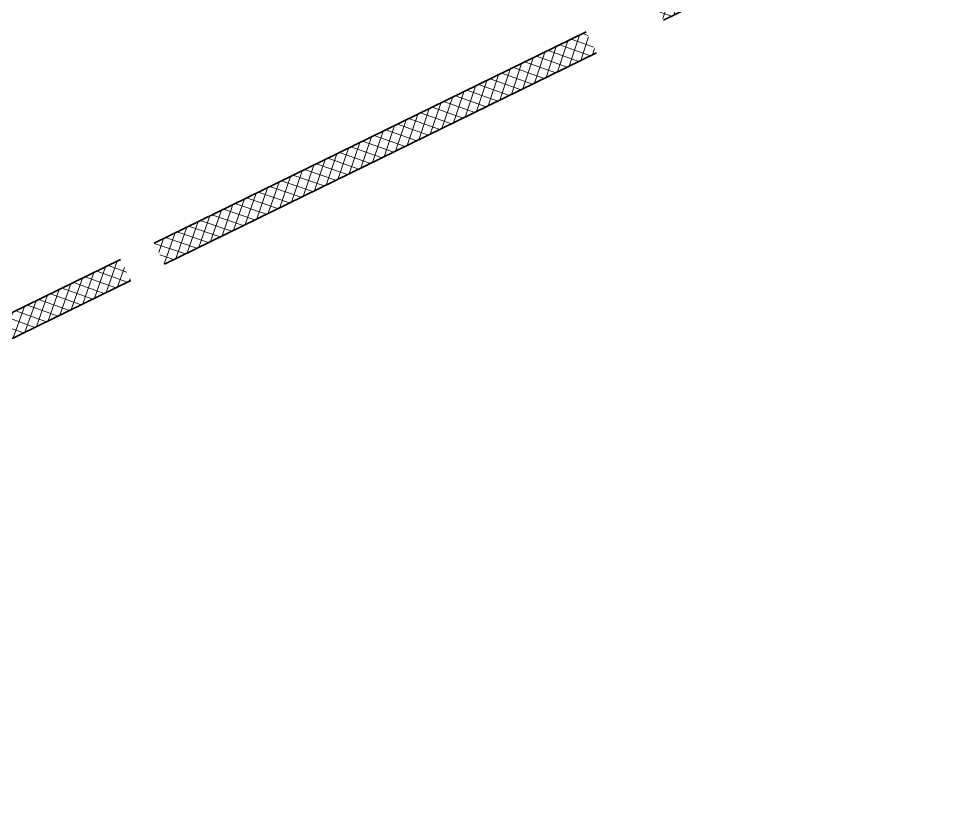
# Model space of a CAD drawing. Header units: metres. Extents: x 7511783 to 7512372, y 4692307 to 4692611.
# Drawn here: x 7511997.22 to 7512007.1, y 4692579.33 to 4692587.85 of the extents above; entities that cross this region are included whole.
import ezdxf

# ---------------------------------------------------------------- set-up
doc = ezdxf.new("R2010")
doc.units = ezdxf.units.M
for name, color, linetype, lineweight in [('A - Muret', 7, 'Continuous', 0), ('A - Muret_Pen_No__101', 252, 'Continuous', 0), ('A - Muret_Pen_No__7', 7, 'Continuous', 0)]:
    doc.layers.add(name, color=color, linetype=linetype, lineweight=lineweight)
pattern_1 = [(44.99999999999999, (0, 0), (-68.94290863686237, 68.94290863686243), []), (135.0000000000002, (0, 0), (68.94290863686219, 68.94290863686261), [])]

# ---------------------------------------------------------------- blocks, each defined once
blk = doc.blocks.new('Wall_3', base_point=(27550, 2.775557561562891e-14))
at = {"layer": 'A - Muret_Pen_No__101', "linetype": 'Continuous', "lineweight": 13}
h = blk.add_hatch(dxfattribs=at)
h.set_pattern_fill('CONCRETE_BLOCK', color=252, style=0, pattern_type=2)
h.set_pattern_definition(pattern_1)
h.paths.add_polyline_path([(31799.99993070954, -2.887321820521649e-05), (28500.0000105886, -2.887321820521649e-05), (28500.0000105886, -250.0000583249526), (31799.99993070954, -250.0000583249526)])
h = blk.add_hatch(dxfattribs=at)
h.set_pattern_fill('CONCRETE_BLOCK', color=252, style=0, pattern_type=2)
h.set_pattern_definition(pattern_1)
h.paths.add_polyline_path([(32600.00006929047, -5.275686865147122e-05), (32600.00006929047, -250.0000970041505), (38099.99998176699, -250.0000970041505), (38099.99998176699, -5.275686865147122e-05)])
h = blk.add_hatch(dxfattribs=at)
h.set_pattern_fill('CONCRETE_BLOCK', color=252, style=0, pattern_type=2)
h.set_pattern_definition(pattern_1)
h.paths.add_polyline_path([(38499.99999951446, -5.275686865147122e-05), (38499.99999951446, -250.0000970041505), (41500, -250.0000970041505), (41500, -5.275686865147122e-05)])
h = blk.add_hatch(dxfattribs=at)
h.set_pattern_fill('CONCRETE_BLOCK', color=252, style=0, pattern_type=2)
h.set_pattern_definition(pattern_1)
h.paths.add_polyline_path([(41900.00000000001, -249.9999850988354), (47050.00002235177, -249.9999850988354), (47050.00002235177, -3.352765565178828e-05), (41900.00000000001, -3.352765565178828e-05)])
h = blk.add_hatch(dxfattribs=at)
h.set_pattern_fill('CONCRETE_BLOCK', color=252, style=0, pattern_type=2)
h.set_pattern_definition(pattern_1)
h.paths.add_polyline_path([(51150, -3.352765565178828e-05), (47849.99997764824, -3.352765565178828e-05), (47849.99997764824, -249.9999850988354), (51150, -249.9999850988354)])
at = {"layer": 'A - Muret_Pen_No__7', "color": 7, "linetype": 'Continuous', "lineweight": 35, "flags": 128}
for points in [[(31800, 2.775557561562891e-14), (28500.00000000001, 2.775557561562891e-14)], [(38099.99999999999, 2.775557561562891e-14), (32599.99999999999, 2.775557561562891e-14)], [(41500, 2.775557561562891e-14), (38500, 2.775557561562891e-14)], [(47050.00000000001, 2.775557561562891e-14), (41900.00000000001, 2.775557561562891e-14)], [(51150, 2.775557561562891e-14), (47850, 2.775557561562891e-14)], [(28500.00000000001, -249.9999999999999), (31800, -249.9999999999999)], [(32599.99999999999, -249.9999999999999), (38099.99999999999, -249.9999999999999)], [(38500, -249.9999999999999), (41500, -249.9999999999999)], [(41900.00000000001, -249.9999999999999), (47050, -249.9999999999999)], [(47849.99999999999, -249.9999999999999), (51150, -249.9999999999999)]]:
    blk.add_lwpolyline(points, dxfattribs=at)

msp = doc.modelspace()

# ---------------------------------------------------------------- block references
at = {"layer": 'A - Muret', "color": 7, "lineweight": 35, "xscale": 0.001, "yscale": 0.001, "zscale": 0.001, "rotation": 26.04535599708318}
msp.add_blockref('Wall_3', (7511985.78379117, 4692579.142330077), dxfattribs=at)

doc.saveas('drawing.dxf')
